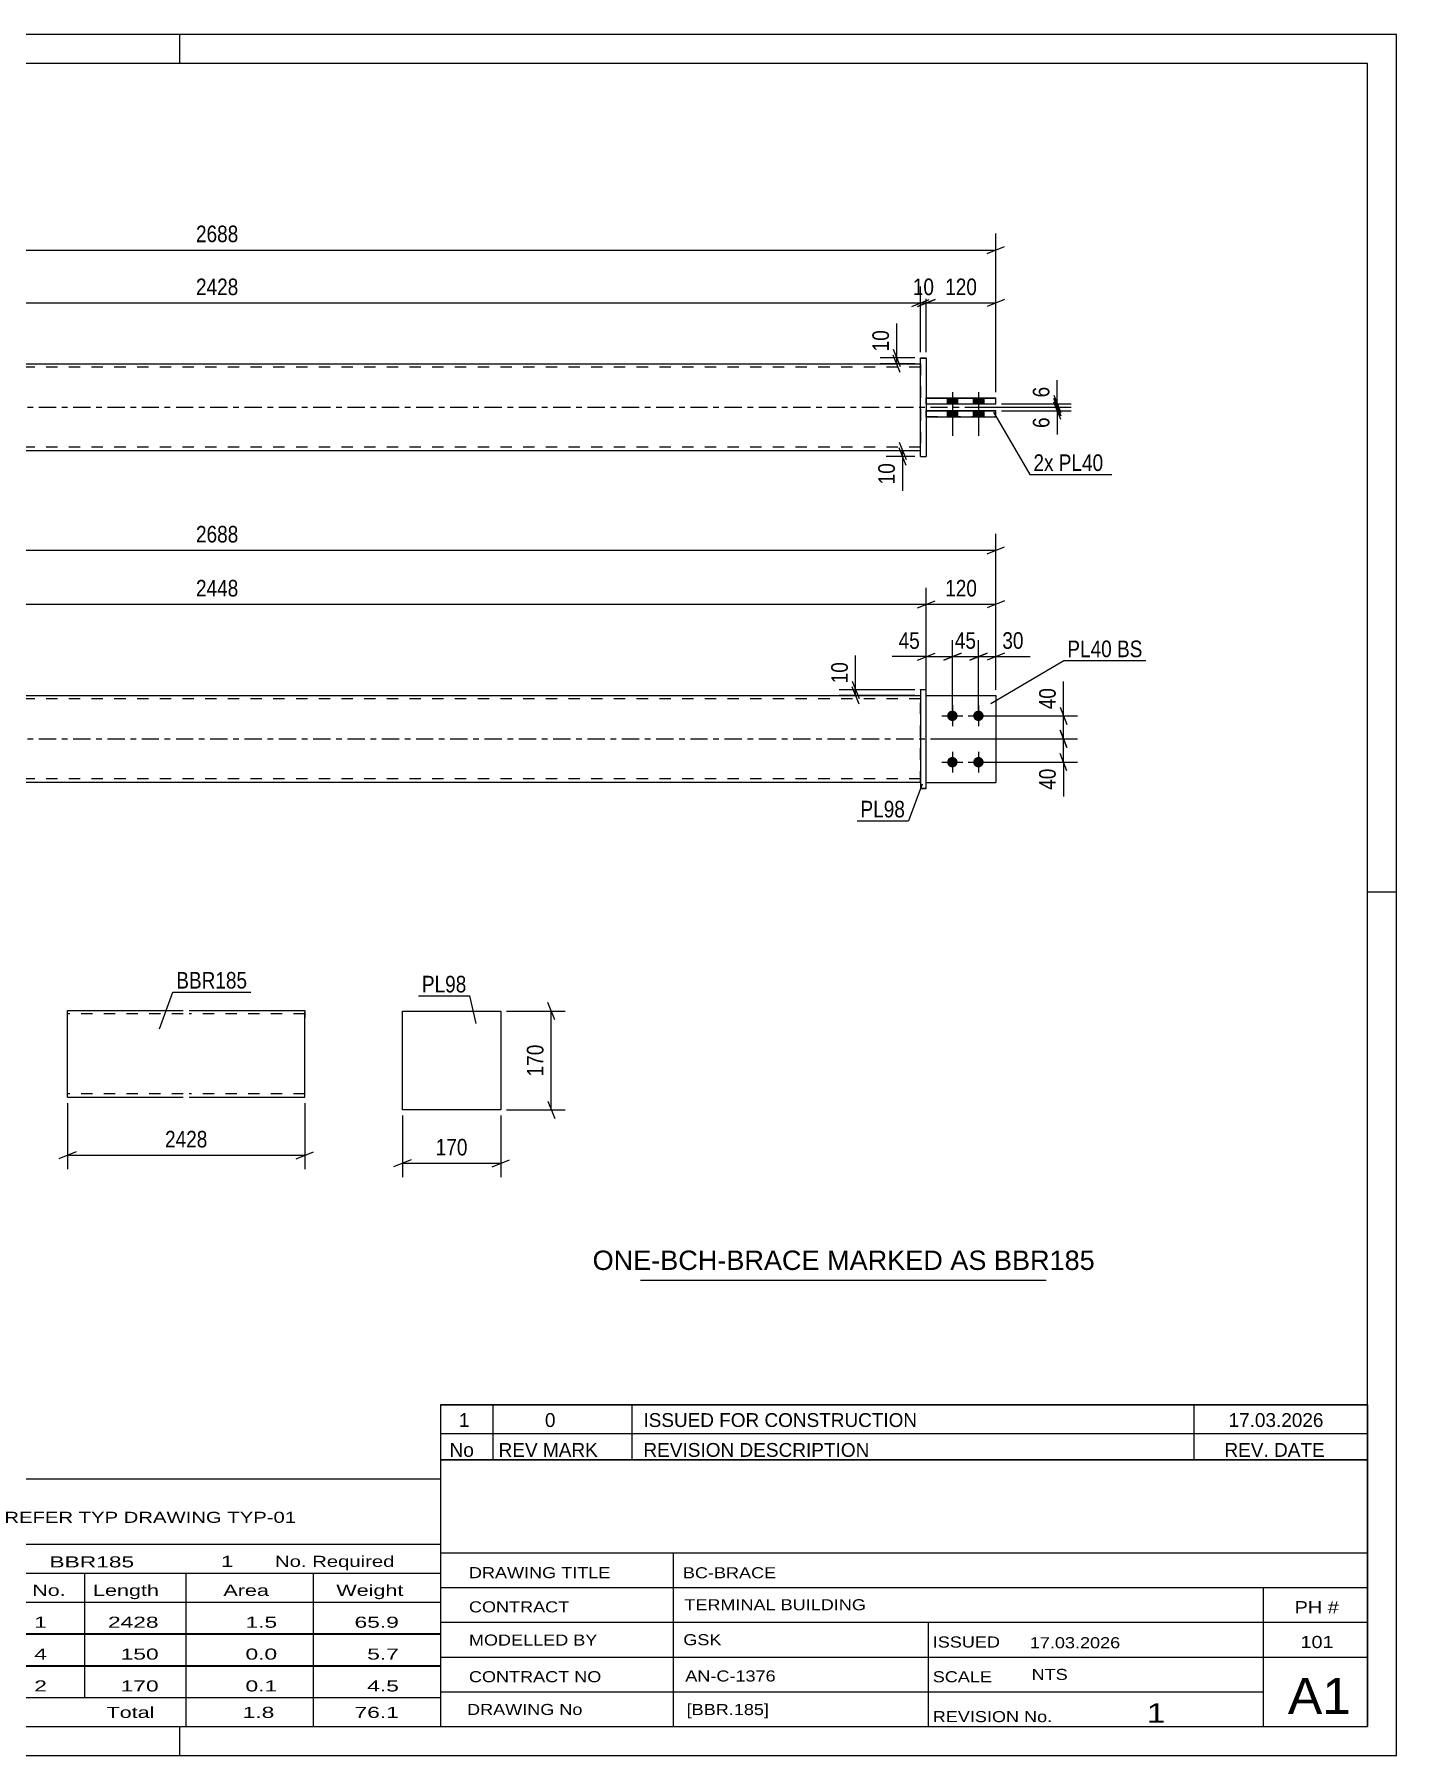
# Model space of a CAD drawing. Header units: millimetres. Extents: x 0 to 420, y 0 to 297.
# Drawn here: x 184.9 to 420, y 0 to 297 of the extents above; entities that cross this region are included whole.
import ezdxf

# ---------------------------------------------------------------- set-up
doc = ezdxf.new("R2010")
doc.units = ezdxf.units.MM
doc.linetypes.add('DXK_LINE_DOT2', pattern=[3.9198, 1.9599, -1.9599])
doc.linetypes.add('DXK_LINE_DOT3', pattern=[5.9187, 2.979, -0.9799, 0.9799, -0.9799])
doc.styles.add('Arial', font='ARIAL.TTF', dxfattribs={"height": 0.2})
doc.styles.add('Arial Narrow', font='ARIALN.TTF', dxfattribs={"height": 0.2})

# ---------------------------------------------------------------- blocks, each defined once
blk = doc.blocks.new('Unknown-580608851-1163')
at = {"color": 5, "linetype": 'Continuous'}
for p, q in [((420, 297), (0, 297)), ((210, 292), (210, 297)), ((420, 0), (420, 297)), ((415, 292), (5, 292)), ((415, 5), (415, 292)), ((420, 149), (415, 149)), ((5, 5), (415, 5)), ((210, 0), (210, 5)), ((0, 0), (420, 0))]:
    blk.add_line(p, q, dxfattribs=at)
blk = doc.blocks.new('Part-580608851-1739 - 1733')
at = {"color": 2, "linetype": 'Continuous'}
for p in [(338.83, 182.93), (338.83, 182.93), (350.83, 182.93), (350.83, 182.92), (350.83, 182.93)]:
    blk.add_line(p, (350.83, 182.93), dxfattribs=at)
at = {"color": 7, "linetype": 'DXK_LINE_DOT2'}
for p, q in [((338.83, 167.93), (338.83, 182.93)), ((350.83, 182.93), (350.83, 167.93)), ((338.83, 167.93), (338.83, 167.93)), ((338.83, 167.93), (350.83, 167.93)), ((338.83, 167.93), (350.83, 167.93))]:
    blk.add_line(p, q, dxfattribs=at)
blk = doc.blocks.new('Part-580608851-1744 - 1733')
at = {"color": 2, "linetype": 'Continuous'}
for p, q in [((338.83, 182.93), (350.83, 182.93)), ((338.83, 182.92), (350.83, 182.92)), ((350.83, 182.92), (350.83, 182.93)), ((350.83, 182.93), (350.83, 167.92)), ((338.83, 167.92), (350.83, 167.92))]:
    blk.add_line(p, q, dxfattribs=at)
at = {"color": 7, "linetype": 'DXK_LINE_DOT2'}
for p, q in [((338.83, 167.92), (338.83, 182.93)), ((338.83, 167.93), (338.83, 167.92)), ((338.83, 167.93), (350.83, 167.93))]:
    blk.add_line(p, q, dxfattribs=at)
blk = doc.blocks.new('Part-580608851-1774 - 1733')
at = {"color": 2, "linetype": 'Continuous'}
for p, q in [((337.83, 183.9), (337.83, 183.95)), ((337.83, 183.95), (337.83, 166.9)), ((337.83, 183.95), (338.83, 183.95)), ((338.83, 183.9), (337.83, 183.9)), ((338.83, 166.9), (338.83, 183.95)), ((337.83, 166.9), (338.83, 166.9))]:
    blk.add_line(p, q, dxfattribs=at)
at = {"color": 7, "linetype": 'DXK_LINE_DOT2'}
blk.add_line((337.83, 166.95), (338.83, 166.95), dxfattribs=at)
blk = doc.blocks.new('Part-580608851-1779 - 1733')
at = {"color": 2, "linetype": 'Continuous'}
for p, q in [((95.03, 182.93), (337.83, 182.93)), ((337.83, 167.93), (95.03, 167.93))]:
    blk.add_line(p, q, dxfattribs=at)
at = {"color": 7, "linetype": 'DXK_LINE_DOT2'}
for p, q in [((95.03, 167.93), (95.03, 182.93)), ((337.83, 182.33), (95.03, 182.33)), ((337.83, 167.93), (337.83, 182.93)), ((337.83, 168.53), (95.03, 168.53))]:
    blk.add_line(p, q, dxfattribs=at)
at = {"color": 7, "linetype": 'DXK_LINE_DOT3'}
blk.add_line((85.03, 175.43), (347.83, 175.43), dxfattribs=at)
blk = doc.blocks.new('Bolt-580608851-1780 - 1733')
at = {"linetype": 'Continuous'}
for points in [[(343.33, 180.32), (343.52, 180.3), (343.7, 180.24), (343.86, 180.15), (344, 180.02), (344.11, 179.87), (344.19, 179.7), (344.22, 179.52), (344.22, 179.33), (344.19, 179.14), (344.11, 178.97), (344, 178.82), (343.86, 178.69), (343.7, 178.6), (343.52, 178.54), (343.33, 178.52), (343.14, 178.54), (342.96, 178.6), (342.8, 178.69), (342.66, 178.82), (342.55, 178.97), (342.47, 179.14), (342.43, 179.33), (342.43, 179.52), (342.47, 179.7), (342.55, 179.87), (342.66, 180.02), (342.8, 180.15), (342.96, 180.24), (343.14, 180.3)], [(347.83, 180.32), (348.02, 180.3), (348.2, 180.24), (348.36, 180.15), (348.5, 180.02), (348.61, 179.87), (348.69, 179.7), (348.72, 179.52), (348.72, 179.33), (348.69, 179.14), (348.61, 178.97), (348.5, 178.82), (348.36, 178.69), (348.2, 178.6), (348.02, 178.54), (347.83, 178.52), (347.64, 178.54), (347.46, 178.6), (347.3, 178.69), (347.16, 178.82), (347.05, 178.97), (346.97, 179.14), (346.93, 179.33), (346.93, 179.52), (346.97, 179.7), (347.05, 179.87), (347.16, 180.02), (347.3, 180.15), (347.46, 180.24), (347.64, 180.3)], [(343.33, 172.32), (343.52, 172.3), (343.7, 172.24), (343.86, 172.15), (344, 172.02), (344.11, 171.87), (344.19, 171.7), (344.22, 171.52), (344.22, 171.33), (344.19, 171.14), (344.11, 170.97), (344, 170.82), (343.86, 170.69), (343.7, 170.6), (343.52, 170.54), (343.33, 170.52), (343.14, 170.54), (342.96, 170.6), (342.8, 170.69), (342.66, 170.82), (342.55, 170.97), (342.47, 171.14), (342.43, 171.33), (342.43, 171.52), (342.47, 171.7), (342.55, 171.87), (342.66, 172.02), (342.8, 172.15), (342.96, 172.24), (343.14, 172.3)], [(347.83, 172.32), (348.02, 172.3), (348.2, 172.24), (348.36, 172.15), (348.5, 172.02), (348.61, 171.87), (348.69, 171.7), (348.72, 171.52), (348.72, 171.33), (348.69, 171.14), (348.61, 170.97), (348.5, 170.82), (348.36, 170.69), (348.2, 170.6), (348.02, 170.54), (347.83, 170.52), (347.64, 170.54), (347.46, 170.6), (347.3, 170.69), (347.16, 170.82), (347.05, 170.97), (346.97, 171.14), (346.93, 171.33), (346.93, 171.52), (346.97, 171.7), (347.05, 171.87), (347.16, 172.02), (347.3, 172.15), (347.46, 172.24), (347.64, 172.3)]]:
    blk.add_hatch(color=1, dxfattribs=at).paths.add_polyline_path(points)
at = {"color": 1, "linetype": 'Continuous'}
for p, q in [((343.33, 181.23), (343.33, 177.63)), ((347.83, 181.23), (347.83, 177.63)), ((341.53, 179.43), (345.13, 179.43)), ((346.03, 179.43), (349.63, 179.43)), ((343.33, 173.23), (343.33, 169.63)), ((347.83, 173.23), (347.83, 169.63)), ((341.53, 171.43), (345.13, 171.43)), ((346.03, 171.43), (349.63, 171.43))]:
    blk.add_line(p, q, dxfattribs=at)
blk = doc.blocks.new('Bolt-580608851-1399 - 1390')
at = {"linetype": 'Continuous'}
for points in [[(344.23, 234.27), (342.43, 234.27), (342.43, 233.27), (344.23, 233.27)], [(344.23, 234.25), (342.43, 234.25), (342.43, 233.25), (344.23, 233.25)], [(344.23, 232.07), (342.43, 232.07), (342.43, 231.07), (344.23, 231.07)], [(344.23, 232.05), (342.43, 232.05), (342.43, 231.05), (344.23, 231.05)], [(348.73, 234.27), (346.93, 234.27), (346.93, 233.27), (348.73, 233.27)], [(348.73, 234.25), (346.93, 234.25), (346.93, 233.25), (348.73, 233.25)], [(348.73, 232.07), (346.93, 232.07), (346.93, 231.07), (348.73, 231.07)], [(348.73, 232.05), (346.93, 232.05), (346.93, 231.05), (348.73, 231.05)]]:
    blk.add_hatch(color=1, dxfattribs=at).paths.add_polyline_path(points)
at = {"color": 1, "linetype": 'Continuous'}
for p, q in [((343.33, 235.27), (343.33, 227.77)), ((343.33, 235.25), (343.33, 227.75)), ((347.83, 235.27), (347.83, 227.77)), ((347.83, 235.25), (347.83, 227.75)), ((342.43, 234.27), (342.43, 233.27)), ((342.43, 234.25), (342.43, 233.25)), ((342.43, 232.07), (342.43, 231.07)), ((342.43, 232.05), (342.43, 231.05)), ((344.23, 234.27), (344.23, 233.27)), ((344.23, 234.25), (344.23, 233.25)), ((344.23, 232.07), (344.23, 231.07)), ((344.23, 232.05), (344.23, 231.05)), ((346.93, 234.27), (346.93, 233.27)), ((346.93, 234.25), (346.93, 233.25)), ((346.93, 232.07), (346.93, 231.07)), ((346.93, 232.05), (346.93, 231.05)), ((348.73, 234.27), (348.73, 233.27)), ((348.73, 234.25), (348.73, 233.25)), ((348.73, 232.07), (348.73, 231.07)), ((348.73, 232.05), (348.73, 231.05))]:
    blk.add_line(p, q, dxfattribs=at)
blk = doc.blocks.new('Part-580608851-1425 - 1390')
at = {"color": 2, "linetype": 'Continuous'}
for p, q in [((95.03, 240.16), (337.83, 240.16)), ((337.83, 225.16), (95.03, 225.16))]:
    blk.add_line(p, q, dxfattribs=at)
at = {"color": 7, "linetype": 'DXK_LINE_DOT2'}
for p, q in [((95.03, 225.16), (95.03, 240.16)), ((337.83, 239.56), (95.03, 239.56)), ((337.83, 240.16), (337.83, 225.16)), ((337.83, 225.76), (95.03, 225.76))]:
    blk.add_line(p, q, dxfattribs=at)
at = {"color": 7, "linetype": 'DXK_LINE_DOT3'}
blk.add_line((85.03, 232.66), (347.83, 232.66), dxfattribs=at)
blk = doc.blocks.new('Part-580608851-1426 - 1390')
at = {"color": 2, "linetype": 'Continuous'}
for p, q in [((337.83, 241.18), (337.83, 241.14)), ((337.83, 241.14), (337.83, 241.18)), ((337.83, 241.18), (338.83, 241.18)), ((337.83, 224.14), (337.83, 241.14)), ((337.83, 241.14), (338.83, 241.14)), ((338.83, 241.14), (338.83, 241.18)), ((338.83, 241.18), (338.83, 241.14)), ((338.83, 241.14), (338.83, 224.14)), ((337.83, 224.14), (338.83, 224.14))]:
    blk.add_line(p, q, dxfattribs=at)
at = {"color": 7, "linetype": 'DXK_LINE_DOT2'}
for p, q in [((337.83, 224.18), (338.83, 224.18)), ((338.83, 224.18), (338.83, 224.14))]:
    blk.add_line(p, q, dxfattribs=at)
blk = doc.blocks.new('Part-580608851-1452 - 1390')
at = {"color": 2, "linetype": 'Continuous'}
for p, q in [((338.83, 234.28), (350.83, 234.28)), ((338.83, 234.24), (350.83, 234.24)), ((338.83, 233.24), (350.83, 233.24)), ((350.83, 233.24), (350.83, 234.28))]:
    blk.add_line(p, q, dxfattribs=at)
at = {"color": 7, "linetype": 'DXK_LINE_DOT2'}
for p, q in [((338.83, 233.24), (338.83, 234.28)), ((338.83, 233.28), (350.83, 233.28))]:
    blk.add_line(p, q, dxfattribs=at)
blk = doc.blocks.new('Part-580608851-1457 - 1390')
at = {"color": 2, "linetype": 'Continuous'}
for p, q in [((338.83, 232.08), (350.83, 232.08)), ((338.83, 232.04), (350.83, 232.04)), ((350.83, 231.04), (350.83, 232.08)), ((338.83, 231.04), (350.83, 231.04))]:
    blk.add_line(p, q, dxfattribs=at)
at = {"color": 7, "linetype": 'DXK_LINE_DOT2'}
for p, q in [((338.83, 231.04), (338.83, 232.08)), ((338.83, 231.08), (350.83, 231.08))]:
    blk.add_line(p, q, dxfattribs=at)
blk = doc.blocks.new('Part-580608851-2275 - 2269')
at = {"color": 2, "linetype": 'Continuous'}
for p, q in [((248.39, 111.44), (248.39, 128.44)), ((248.39, 128.44), (265.39, 128.44)), ((265.39, 128.44), (265.39, 111.44)), ((265.39, 111.44), (248.39, 111.44))]:
    blk.add_line(p, q, dxfattribs=at)
blk = doc.blocks.new('Part-580608851-2301 - 2294')
at = {"color": 2, "linetype": 'Continuous'}
for p, q in [((190.58, 113.68), (190.58, 128.59)), ((190.58, 128.59), (210.58, 128.59)), ((211.58, 128.59), (231.58, 128.59)), ((231.58, 128.59), (231.58, 128.5)), ((231.58, 128.5), (231.58, 127.39)), ((231.58, 113.59), (231.58, 127.39)), ((190.58, 113.59), (190.58, 113.68)), ((190.58, 113.59), (210.58, 113.59)), ((211.58, 113.59), (231.58, 113.59))]:
    blk.add_line(p, q, dxfattribs=at)
at = {"color": 7, "linetype": 'DXK_LINE_DOT2'}
for p, q in [((210.58, 127.99), (190.58, 127.99)), ((231.58, 127.99), (211.58, 127.99)), ((231.58, 127.39), (231.58, 128.24)), ((190.58, 114.19), (190.58, 114.23)), ((210.58, 114.19), (190.58, 114.19)), ((231.58, 114.19), (211.58, 114.19)), ((231.58, 114.19), (231.58, 114.23))]:
    blk.add_line(p, q, dxfattribs=at)
blk = doc.blocks.new('StraightDimension-580608851-1827 - 1733')
at = {"color": 7, "linetype": 'Continuous'}
for p, q in [((341.83, 189.03), (344.83, 190.23)), ((343.33, 180.43), (343.33, 192.48)), ((349.33, 190.23), (346.33, 189.03)), ((347.83, 180.43), (347.83, 192.48)), ((343.33, 189.63), (347.83, 189.63))]:
    blk.add_line(p, q, dxfattribs=at)
at = {"color": 0}
blk.add_wipeout([(348.01, 190.38), (348.01, 194.58), (343.15, 194.58), (343.15, 190.38)], dxfattribs=at)
at = {"color": 3, "style": 'Arial Narrow'}
blk.add_text('45', height=2.863, dxfattribs=at).set_placement((343.75, 190.98))
blk = doc.blocks.new('StraightDimension-580608851-1811 - 1733')
at = {"color": 7, "linetype": 'Continuous'}
for p, q in [((337.33, 189.03), (340.33, 190.23)), ((338.83, 183.92), (338.83, 192.48)), ((344.83, 190.23), (341.83, 189.03)), ((343.33, 180.43), (343.33, 192.48)), ((338.83, 189.63), (343.33, 189.63))]:
    blk.add_line(p, q, dxfattribs=at)
at = {"color": 0}
blk.add_wipeout([(338.3, 190.38), (338.3, 194.58), (333.45, 194.58), (333.45, 190.38)], dxfattribs=at)
at = {"color": 7, "linetype": 'Continuous'}
blk.add_line((338.83, 189.63), (332.92, 189.63), dxfattribs=at)
blk.add_line((338.83, 189.63), (332.92, 189.63), dxfattribs=at)
at = {"color": 3, "style": 'Arial Narrow'}
blk.add_text('45', height=2.863, dxfattribs=at).set_placement((334.05, 190.98))
blk = doc.blocks.new('StraightDimension-580608851-1857 - 1733')
at = {"color": 7, "linetype": 'Continuous'}
for p, q in [((83.53, 208.58), (80.53, 207.38)), ((82.03, 183.93), (82.03, 210.83)), ((82.03, 207.98), (350.83, 207.98)), ((349.33, 207.38), (352.33, 208.58)), ((350.83, 183.92), (350.83, 210.83))]:
    blk.add_line(p, q, dxfattribs=at)
at = {"color": 0}
blk.add_wipeout([(220.69, 208.73), (220.69, 212.93), (212.17, 212.93), (212.17, 208.73)], dxfattribs=at)
at = {"color": 3, "style": 'Arial Narrow'}
blk.add_text('2688', height=2.863, dxfattribs=at).set_placement((212.77, 209.33))
blk = doc.blocks.new('StraightDimension-580608851-1802 - 1733')
at = {"color": 7, "linetype": 'Continuous'}
for p, q in [((326.03, 185.4), (327.23, 182.4)), ((327.23, 181.43), (326.03, 184.43)), ((336.83, 183.9), (323.78, 183.9)), ((336.83, 182.93), (323.78, 182.93)), ((326.63, 182.93), (326.63, 183.9))]:
    blk.add_line(p, q, dxfattribs=at)
at = {"color": 0}
blk.add_wipeout([(325.88, 189.29), (321.68, 189.29), (321.68, 184.43), (325.88, 184.43)], dxfattribs=at)
at = {"color": 7, "linetype": 'Continuous'}
blk.add_line((326.63, 183.9), (326.63, 189.81), dxfattribs=at)
blk.add_line((326.63, 183.9), (326.63, 189.81), dxfattribs=at)
at = {"color": 3, "style": 'Arial Narrow'}
blk.add_text('10', height=2.863, rotation=90.0002, dxfattribs=at).set_placement((325.28, 185.03))
blk = doc.blocks.new('StraightDimension-580608851-1840 - 1733')
at = {"color": 7, "linetype": 'Continuous'}
for p, q in [((346.33, 189.03), (349.33, 190.23)), ((347.83, 180.43), (347.83, 192.48)), ((352.33, 190.23), (349.33, 189.03)), ((350.83, 183.92), (350.83, 192.48)), ((347.83, 189.63), (350.83, 189.63))]:
    blk.add_line(p, q, dxfattribs=at)
at = {"color": 0}
blk.add_wipeout([(356.21, 190.38), (356.21, 194.58), (351.35, 194.58), (351.35, 190.38)], dxfattribs=at)
at = {"color": 7, "linetype": 'Continuous'}
blk.add_line((350.83, 189.63), (356.74, 189.63), dxfattribs=at)
blk.add_line((350.83, 189.63), (356.74, 189.63), dxfattribs=at)
at = {"color": 3, "style": 'Arial Narrow'}
blk.add_text('30', height=2.863, dxfattribs=at).set_placement((351.95, 190.98))
blk = doc.blocks.new('StraightDimension-580608851-1877 - 1733')
at = {"color": 7, "linetype": 'Continuous'}
for p, q in [((339.83, 175.43), (364.91, 175.43)), ((361.91, 176.93), (363.11, 173.93)), ((362.51, 171.43), (362.51, 175.43)), ((363.11, 169.93), (361.91, 172.93)), ((348.83, 171.43), (364.91, 171.43))]:
    blk.add_line(p, q, dxfattribs=at)
at = {"color": 0}
blk.add_wipeout([(361.76, 170.9), (357.56, 170.9), (357.56, 166.05), (361.76, 166.05)], dxfattribs=at)
at = {"color": 7, "linetype": 'Continuous'}
blk.add_line((362.51, 171.43), (362.51, 165.52), dxfattribs=at)
blk.add_line((362.51, 171.43), (362.51, 165.52), dxfattribs=at)
at = {"color": 3, "style": 'Arial Narrow'}
blk.add_text('40', height=2.863, rotation=90.0002, dxfattribs=at).set_placement((361.16, 166.65))
blk = doc.blocks.new('StraightDimension-580608851-1886 - 1733')
at = {"color": 7, "linetype": 'Continuous'}
for p, q in [((348.83, 179.43), (364.91, 179.43)), ((361.91, 180.93), (363.11, 177.93)), ((362.51, 175.43), (362.51, 179.43)), ((339.83, 175.43), (364.91, 175.43)), ((363.11, 173.93), (361.91, 176.93))]:
    blk.add_line(p, q, dxfattribs=at)
at = {"color": 0}
blk.add_wipeout([(361.76, 184.81), (357.56, 184.81), (357.56, 179.95), (361.76, 179.95)], dxfattribs=at)
at = {"color": 7, "linetype": 'Continuous'}
blk.add_line((362.51, 179.43), (362.51, 185.33), dxfattribs=at)
blk.add_line((362.51, 179.43), (362.51, 185.33), dxfattribs=at)
at = {"color": 3, "style": 'Arial Narrow'}
blk.add_text('40', height=2.863, rotation=90.0002, dxfattribs=at).set_placement((361.16, 180.55))
blk = doc.blocks.new('StraightDimension-580608851-1896 - 1733')
at = {"color": 7, "linetype": 'Continuous'}
for p, q in [((337.33, 198.06), (340.33, 199.26)), ((338.83, 183.92), (338.83, 201.51)), ((352.33, 199.26), (349.33, 198.06)), ((350.83, 183.92), (350.83, 201.51)), ((338.83, 198.66), (350.83, 198.66))]:
    blk.add_line(p, q, dxfattribs=at)
at = {"color": 0}
blk.add_wipeout([(348.17, 199.41), (348.17, 203.61), (341.49, 203.61), (341.49, 199.41)], dxfattribs=at)
at = {"color": 3, "style": 'Arial Narrow'}
blk.add_text('120', height=2.863, dxfattribs=at).set_placement((342.09, 200.01))
blk = doc.blocks.new('StraightDimension-580608851-1915 - 1733')
at = {"color": 7, "linetype": 'Continuous'}
for p, q in [((95.53, 199.26), (92.53, 198.06)), ((94.03, 176.43), (94.03, 201.51)), ((337.33, 198.06), (340.33, 199.26)), ((338.83, 183.92), (338.83, 201.51)), ((94.03, 198.66), (338.83, 198.66))]:
    blk.add_line(p, q, dxfattribs=at)
at = {"color": 0}
blk.add_wipeout([(220.69, 199.41), (220.69, 203.61), (212.17, 203.61), (212.17, 199.41)], dxfattribs=at)
at = {"color": 3, "style": 'Arial Narrow'}
blk.add_text('2448', height=2.863, dxfattribs=at).set_placement((212.77, 200.01))
blk = doc.blocks.new('StraightDimension-580608851-1459 - 1390')
at = {"color": 7, "linetype": 'Continuous'}
for p, q in [((334.14, 226.66), (335.34, 223.66)), ((336.83, 225.16), (331.89, 225.16)), ((336.83, 224.14), (331.89, 224.14)), ((335.34, 222.64), (334.14, 225.64)), ((334.74, 224.14), (334.74, 225.16))]:
    blk.add_line(p, q, dxfattribs=at)
at = {"color": 0}
blk.add_wipeout([(333.99, 223.62), (329.79, 223.62), (329.79, 218.76), (333.99, 218.76)], dxfattribs=at)
at = {"color": 7, "linetype": 'Continuous'}
blk.add_line((334.74, 224.14), (334.74, 218.23), dxfattribs=at)
blk.add_line((334.74, 224.14), (334.74, 218.23), dxfattribs=at)
at = {"color": 3, "style": 'Arial Narrow'}
blk.add_text('10', height=2.863, rotation=90.0002, dxfattribs=at).set_placement((333.39, 219.36))
blk = doc.blocks.new('StraightDimension-580608851-1473 - 1390')
at = {"color": 7, "linetype": 'Continuous'}
for p, q in [((336.83, 241.18), (330.88, 241.18)), ((333.13, 242.68), (334.33, 239.68)), ((334.33, 238.66), (333.13, 241.66)), ((333.73, 240.16), (333.73, 241.18)), ((336.83, 240.16), (330.88, 240.16))]:
    blk.add_line(p, q, dxfattribs=at)
at = {"color": 0}
blk.add_wipeout([(332.98, 246.57), (328.78, 246.57), (328.78, 241.71), (332.98, 241.71)], dxfattribs=at)
at = {"color": 7, "linetype": 'Continuous'}
blk.add_line((333.73, 241.18), (333.73, 247.09), dxfattribs=at)
blk.add_line((333.73, 241.18), (333.73, 247.09), dxfattribs=at)
at = {"color": 3, "style": 'Arial Narrow'}
blk.add_text('10', height=2.863, rotation=90.0002, dxfattribs=at).set_placement((332.38, 242.31))
blk = doc.blocks.new('StraightDimension-580608851-1520 - 1390')
at = {"color": 7, "linetype": 'Continuous'}
for p, q in [((82.03, 235.26), (82.03, 262.65)), ((350.83, 235.24), (350.83, 262.65)), ((83.53, 260.4), (80.53, 259.2)), ((82.03, 259.8), (350.83, 259.8)), ((349.33, 259.2), (352.33, 260.4))]:
    blk.add_line(p, q, dxfattribs=at)
at = {"color": 0}
blk.add_wipeout([(220.69, 260.55), (220.69, 264.75), (212.17, 264.75), (212.17, 260.55)], dxfattribs=at)
at = {"color": 3, "style": 'Arial Narrow'}
blk.add_text('2688', height=2.863, dxfattribs=at).set_placement((212.77, 261.15))
blk = doc.blocks.new('StraightDimension-580608851-1551 - 1390')
at = {"color": 7, "linetype": 'Continuous'}
for p, q in [((338.83, 242.18), (338.83, 253.51)), ((350.83, 235.24), (350.83, 253.51)), ((337.33, 250.06), (340.33, 251.26)), ((338.83, 250.66), (350.83, 250.66)), ((352.33, 251.26), (349.33, 250.06))]:
    blk.add_line(p, q, dxfattribs=at)
at = {"color": 0}
blk.add_wipeout([(348.17, 251.41), (348.17, 255.61), (341.49, 255.61), (341.49, 251.41)], dxfattribs=at)
at = {"color": 3, "style": 'Arial Narrow'}
blk.add_text('120', height=2.863, dxfattribs=at).set_placement((342.09, 252.01))
blk = doc.blocks.new('StraightDimension-580608851-1561 - 1390')
at = {"color": 7, "linetype": 'Continuous'}
for p, q in [((337.83, 242.18), (337.83, 253.51)), ((338.83, 242.18), (338.83, 253.51)), ((336.33, 250.06), (339.33, 251.26)), ((340.33, 251.26), (337.33, 250.06)), ((337.83, 250.66), (338.83, 250.66))]:
    blk.add_line(p, q, dxfattribs=at)
at = {"color": 0}
blk.add_wipeout([(340.76, 251.41), (340.76, 255.61), (335.9, 255.61), (335.9, 251.41)], dxfattribs=at)
at = {"color": 3, "style": 'Arial Narrow'}
blk.add_text('10', height=2.863, dxfattribs=at).set_placement((336.5, 252.01))
blk = doc.blocks.new('StraightDimension-580608851-1571 - 1390')
at = {"color": 7, "linetype": 'Continuous'}
for p, q in [((95.03, 242.16), (95.03, 253.51)), ((337.83, 242.18), (337.83, 253.51)), ((96.53, 251.26), (93.53, 250.06)), ((95.03, 250.66), (337.83, 250.66)), ((336.33, 250.06), (339.33, 251.26))]:
    blk.add_line(p, q, dxfattribs=at)
at = {"color": 0}
blk.add_wipeout([(220.69, 251.41), (220.69, 255.61), (212.17, 255.61), (212.17, 251.41)], dxfattribs=at)
at = {"color": 3, "style": 'Arial Narrow'}
blk.add_text('2428', height=2.863, dxfattribs=at).set_placement((212.77, 252.01))
blk = doc.blocks.new('StraightDimension-580608851-1656 - 1390')
at = {"color": 7, "linetype": 'Continuous'}
for p, q in [((360.82, 234.74), (362.02, 231.74)), ((346.58, 232.66), (363.82, 232.66)), ((351.83, 233.24), (363.82, 233.24)), ((362.02, 231.16), (360.82, 234.16)), ((361.42, 232.66), (361.42, 233.24))]:
    blk.add_line(p, q, dxfattribs=at)
at = {"color": 0}
blk.add_wipeout([(360.67, 236.8), (356.47, 236.8), (356.47, 233.77), (360.67, 233.77)], dxfattribs=at)
at = {"color": 7, "linetype": 'Continuous'}
blk.add_line((361.42, 233.24), (361.42, 237.32), dxfattribs=at)
blk.add_line((361.42, 233.24), (361.42, 237.32), dxfattribs=at)
at = {"color": 3, "style": 'Arial Narrow'}
blk.add_text('6', height=2.86, rotation=90.0002, dxfattribs=at).set_placement((360.07, 234.37))
blk = doc.blocks.new('StraightDimension-580608851-1667 - 1390')
at = {"color": 7, "linetype": 'Continuous'}
for p, q in [((346.58, 232.66), (363.82, 232.66)), ((351.83, 232.04), (363.82, 232.04)), ((360.82, 234.16), (362.02, 231.16)), ((362.02, 230.54), (360.82, 233.54)), ((361.42, 232.04), (361.42, 232.66))]:
    blk.add_line(p, q, dxfattribs=at)
at = {"color": 0}
blk.add_wipeout([(360.67, 231.52), (356.47, 231.52), (356.47, 228.49), (360.67, 228.49)], dxfattribs=at)
at = {"color": 7, "linetype": 'Continuous'}
blk.add_line((361.42, 232.04), (361.42, 227.97), dxfattribs=at)
blk.add_line((361.42, 232.04), (361.42, 227.97), dxfattribs=at)
at = {"color": 3, "style": 'Arial Narrow'}
blk.add_text('6', height=2.86, rotation=90.0002, dxfattribs=at).set_placement((360.07, 229.09))
blk = doc.blocks.new('StraightDimension-580608851-2277 - 2269')
at = {"color": 7, "linetype": 'Continuous'}
for p, q in [((266.39, 128.44), (276.49, 128.44)), ((274.69, 126.94), (273.49, 129.94)), ((274.09, 111.44), (274.09, 128.44)), ((273.49, 112.94), (274.69, 109.94)), ((266.39, 111.44), (276.49, 111.44))]:
    blk.add_line(p, q, dxfattribs=at)
at = {"color": 0}
blk.add_wipeout([(273.34, 123.29), (269.14, 123.29), (269.14, 116.6), (273.34, 116.6)], dxfattribs=at)
at = {"color": 3, "style": 'Arial Narrow'}
blk.add_text('170', height=2.863, rotation=90.0002, dxfattribs=at).set_placement((272.74, 117.2))
blk = doc.blocks.new('StraightDimension-580608851-2286 - 2269')
at = {"color": 7, "linetype": 'Continuous'}
for p, q in [((248.39, 110.44), (248.39, 99.8)), ((265.39, 110.44), (265.39, 99.8)), ((249.89, 102.8), (246.89, 101.6)), ((248.39, 102.2), (265.39, 102.2)), ((263.89, 101.6), (266.89, 102.8))]:
    blk.add_line(p, q, dxfattribs=at)
at = {"color": 0}
blk.add_wipeout([(260.23, 102.95), (260.23, 107.15), (253.55, 107.15), (253.55, 102.95)], dxfattribs=at)
at = {"color": 3, "style": 'Arial Narrow'}
blk.add_text('170', height=2.863, dxfattribs=at).set_placement((254.15, 103.55))
blk = doc.blocks.new('StraightDimension-580608851-2305 - 2294')
at = {"color": 7, "linetype": 'Continuous'}
for p, q in [((190.58, 112.59), (190.58, 101.19)), ((231.58, 112.59), (231.58, 101.19)), ((192.08, 104.19), (189.08, 102.99)), ((230.08, 102.99), (233.08, 104.19)), ((190.58, 103.59), (231.58, 103.59))]:
    blk.add_line(p, q, dxfattribs=at)
at = {"color": 0}
blk.add_wipeout([(215.34, 104.34), (215.34, 108.54), (206.83, 108.54), (206.83, 104.34)], dxfattribs=at)
at = {"color": 3, "style": 'Arial Narrow'}
blk.add_text('2428', height=2.863, dxfattribs=at).set_placement((207.43, 104.94))
blk = doc.blocks.new('Unknown-580608851-3589')
at = {"color": 7, "linetype": 'Continuous'}
blk.add_line((289.5, 82.05), (359.5, 82.05), dxfattribs=at)
at = {"color": 7, "style": 'Arial'}
blk.add_text('ONE-BCH-BRACE MARKED AS BBR185', height=3.3428, dxfattribs=at).set_placement((281.23, 83.8))
blk = doc.blocks.new('Unknown-580608851-3586')
at = {"color": 7, "linetype": 'Continuous'}
for p, q in [((255, 51.05), (255, 5)), ((255, 51.05), (415, 51.05)), ((415, 51), (415, 5)), ((255, 35), (415, 35)), ((295.14, 35), (295.14, 5)), ((255, 29), (415, 29)), ((397, 5.05), (397, 29.05)), ((255, 23), (415, 23)), ((339.14, 23), (339.14, 5)), ((255, 17), (415, 17)), ((255, 11), (397, 11)), ((255, 5), (415, 5))]:
    blk.add_line(p, q, dxfattribs=at)
at = {"color": 7, "style": 'Arial Narrow'}
for s, height, width, p in [('DRAWING TITLE', 1.9089, 1.425378, (259.88, 30.61)), ('BC-BRACE', 1.909, 1.425378, (296.81, 30.59)), ('TERMINAL BUILDING', 1.9089, 1.425378, (297.06, 25.07)), ('CONTRACT', 1.909, 1.425378, (259.88, 24.71)), ('MODELLED BY', 1.9089, 1.425378, (259.88, 18.98)), ('GSK', 1.909, 1.425378, (296.88, 19.04)), ('ISSUED', 1.909, 1.425378, (339.94, 18.64)), ('17.03.2026', 1.909, 1.425378, (356.69, 18.52)), ('CONTRACT NO', 1.9089, 1.425378, (259.88, 12.66)), ('AN-C-1376', 1.909, 1.425378, (297.23, 12.78)), ('SCALE', 1.909, 1.425378, (339.94, 12.65)), ('A1', 6.204, 1.25, (401.24, 7.2)), ('DRAWING No', 1.909, 1.425378, (259.56, 7)), ('[BBR.185]', 1.909, 1.425378, (297.46, 6.99)), ('1', 3.34, 1.5, (376.91, 5.68)), ('REVISION No.', 1.9089, 1.425378, (339.94, 5.77))]:
    blk.add_text(s, height=height, dxfattribs=dict(at, width=width)).set_placement(p)
at = {"color": 7, "linetype": 'Continuous', "style": 'Arial Narrow'}
for s, height, width, p in [('PH #', 2.1, 1.42538, (402.4, 24.55)), ('101', 2.1, 1.42538, (403.41, 18.55)), ('NTS', 1.909, 1.425378, (357, 13.05))]:
    blk.add_text(s, height=height, dxfattribs=dict(at, width=width)).set_placement(p)
blk = doc.blocks.new('Unknown-580608851-3587')
at = {"color": 7, "linetype": 'Continuous'}
for p, q in [((255, 60.55), (415, 60.55)), ((415, 60.55), (255, 60.55)), ((255, 60.55), (255, 55.55)), ((264, 60.55), (264, 55.55)), ((288, 60.55), (288, 55.55)), ((385, 60.55), (385, 55.55)), ((415, 60.55), (415, 55.55)), ((255, 55.55), (415, 55.55)), ((255, 55.55), (255, 51.05)), ((255, 55.55), (415, 55.55)), ((264, 55.55), (264, 51.05)), ((288, 55.55), (288, 51.05)), ((385, 55.55), (385, 51.05)), ((415, 55.55), (415, 51.05)), ((415, 51.05), (255, 51.05))]:
    blk.add_line(p, q, dxfattribs=at)
at = {"color": 7, "linetype": 'Continuous', "style": 'Arial Narrow'}
for s, height, width, p in [('1', 2.39, 1.196471, (258.16, 56.7)), ('0', 2.39, 1.196471, (273, 56.7)), ('ISSUED FOR CONSTRUCTION', 2.3861, 1.196471, (290, 56.7)), ('17.03.2026', 2.386, 1.196471, (391, 56.7)), ('No', 2.386, 1.2, (256.54, 51.55)), ('REV MARK', 2.386, 1.2, (265, 51.55)), ('REVISION DESCRIPTION', 2.3861, 1.2, (290, 51.55)), ('REV. DATE', 2.386, 1.2, (390.28, 51.55))]:
    blk.add_text(s, height=height, dxfattribs=dict(at, width=width)).set_placement(p)
blk = doc.blocks.new('Unknown-580608851-3588')
at = {"color": 7, "linetype": 'Continuous'}
for p, q in [((95, 47.75), (255, 47.75)), ((95, 36.5), (95, 47.75)), ((255, 47.75), (255, 36.5)), ((95, 36.5), (255, 36.5)), ((95, 36.5), (95, 31.5)), ((255, 36.5), (255, 31.5)), ((95, 31.5), (255, 31.5)), ((95, 31.5), (95, 26.5)), ((119, 31.5), (119, 26.5)), ((154.5, 31.5), (154.5, 26.5)), ((180.5, 31.5), (180.5, 26.5)), ((193.5, 31.5), (193.5, 26.5)), ((211, 31.5), (211, 26.5)), ((233, 31.5), (233, 26.5)), ((255, 31.5), (255, 26.5)), ((95, 26.5), (255, 26.5)), ((95, 26.45), (95, 21.05)), ((95, 26.45), (255, 26.45)), ((119, 26.5), (119, 21)), ((154.5, 26.5), (154.5, 21)), ((180.5, 26.5), (180.5, 21)), ((193.5, 26.5), (193.5, 21)), ((211, 26.5), (211, 21)), ((233, 26.5), (233, 21)), ((255, 26.45), (255, 21.05)), ((95, 21.05), (255, 21.05)), ((95, 20.95), (95, 15.55)), ((95, 20.95), (255, 20.95)), ((119, 21), (119, 15.5)), ((154.5, 21), (154.5, 15.5)), ((180.5, 21), (180.5, 15.5)), ((193.5, 21), (193.5, 15.5)), ((211, 21), (211, 15.5)), ((233, 21), (233, 15.5)), ((255, 20.95), (255, 15.55)), ((95, 15.55), (255, 15.55)), ((95, 15.45), (95, 10.05)), ((95, 15.45), (255, 15.45)), ((119, 15.5), (119, 10)), ((154.5, 15.5), (154.5, 10)), ((180.5, 15.5), (180.5, 10)), ((193.5, 15.5), (193.5, 10)), ((211, 15.5), (211, 10)), ((233, 15.5), (233, 10)), ((255, 15.45), (255, 10.05)), ((95, 10.05), (255, 10.05)), ((95, 10), (255, 10)), ((95, 10), (95, 5)), ((211, 10), (211, 5)), ((233, 10), (233, 5)), ((255, 10), (255, 5)), ((95, 5), (255, 5))]:
    blk.add_line(p, q, dxfattribs=at)
at = {"color": 7, "style": 'Arial Narrow'}
for s, height, width, p in [('GENERAL NOTES & WELD DETAILS :', 2.8633, 1.4, (96.15, 40.06)), ('REFER TYP DRAWING TYP-01', 1.9089, 1.6, (179.7, 40.16)), ("MATERIAL LIST FOR ASSEMBLY MK'D", 1.9089, 1.6, (96.15, 32.56)), ('BBR185', 1.909, 1.794707, (187.48, 32.47)), ('1', 1.91, 1.794707, (217.08, 32.56)), ('No. Required', 1.9089, 1.6, (226.41, 32.56)), ('Mark', 1.909, 1.7, (96.34, 27.5)), ('Profile', 1.909, 1.7, (129.41, 27.5)), ('Material', 1.909, 1.7, (159.54, 27.56)), ('No.', 1.909, 1.7, (184.5, 27.56)), ('Length', 1.909, 1.7, (195, 27.56)), ('Area', 1.909, 1.7, (217.5, 27.56)), ('Weight', 1.909, 1.7, (237, 27.56))]:
    blk.add_text(s, height=height, dxfattribs=dict(at, width=width)).set_placement(p)
at = {"color": 7, "linetype": 'Continuous', "style": 'Arial Narrow'}
for s, height, width, p in [('BBR185', 1.909, 1.794707, (96.5, 22.06)), ('SHS150*6', 1.909, 1.794707, (121, 22.06)), ('E350', 1.909, 1.794707, (160.74, 22.06)), ('1', 1.91, 1.794707, (184.86, 22.06)), ('2428', 1.909, 1.794707, (197.58, 22.06)), ('1.5', 1.909, 1.794707, (221.32, 22.06)), ('65.9', 1.909, 1.794707, (240.14, 22.06)), ('PL40', 1.909, 1.794707, (96.5, 16.56)), ('PL10*120', 1.909, 1.794707, (121, 16.56)), ('E350', 1.909, 1.794707, (160.74, 16.56)), ('4', 1.91, 1.794707, (184.86, 16.56)), ('150', 1.909, 1.794707, (199.77, 16.56)), ('0.0', 1.909, 1.794707, (221.32, 16.56)), ('5.7', 1.909, 1.794707, (242.33, 16.56)), ('PL98', 1.909, 1.794707, (96.5, 11.06)), ('PL10*170', 1.909, 1.794707, (121, 11.06)), ('E350', 1.909, 1.794707, (160.74, 11.06)), ('2', 1.91, 1.794707, (184.86, 11.06)), ('170', 1.909, 1.794707, (199.77, 11.06)), ('0.1', 1.909, 1.794707, (221.32, 11.06)), ('4.5', 1.909, 1.794707, (242.33, 11.06)), ('Total', 1.909, 1.7, (197.33, 6.5)), ('1.8', 1.909, 1.794707, (220.83, 6.5)), ('76.1', 1.909, 1.794707, (240.14, 6.5))]:
    blk.add_text(s, height=height, dxfattribs=dict(at, width=width)).set_placement(p)
blk = doc.blocks.new('Mark-580608851-1770 - 1733')
at = {"color": 0}
blk.add_wipeout([(335.15, 161.89), (335.15, 164.89), (327.47, 164.89), (327.47, 161.89)], dxfattribs=at)
blk.add_wipeout([(335.15, 161.89), (335.15, 164.89), (327.47, 164.89), (327.47, 161.89)], dxfattribs=at)
at = {"color": 30, "linetype": 'Continuous'}
for p in [(338.13, 167.6), (326.87, 161.29)]:
    blk.add_line(p, (335.75, 161.29), dxfattribs=at)
at = {"color": 3, "style": 'Arial Narrow'}
blk.add_text('PL98', height=2.863, dxfattribs=at).set_placement((327.47, 161.89))
blk = doc.blocks.new('MarkSet-580608851-2027 - 1733')
at = {"color": 0}
blk.add_wipeout([(370.85, 189.54), (370.85, 192.54), (363.17, 192.54), (363.17, 189.54)], dxfattribs=at)
blk.add_wipeout([(370.85, 189.54), (370.85, 192.54), (363.17, 192.54), (363.17, 189.54)], dxfattribs=at)
at = {"color": 30, "linetype": 'Continuous'}
blk.add_line((349.99, 181.56), (362.57, 188.94), dxfattribs=at)
at = {"color": 0}
blk.add_wipeout([(376.13, 189.54), (376.13, 192.54), (371.75, 192.54), (371.75, 189.54)], dxfattribs=at)
blk.add_wipeout([(376.13, 189.54), (376.13, 192.54), (371.75, 192.54), (371.75, 189.54)], dxfattribs=at)
at = {"color": 30, "linetype": 'Continuous'}
blk.add_line((362.57, 188.94), (376.73, 188.94), dxfattribs=at)
at = {"color": 3, "style": 'Arial Narrow'}
for s, p in [('PL40', (363.17, 189.54)), ('BS', (371.75, 189.54))]:
    blk.add_text(s, height=2.863, dxfattribs=at).set_placement(p)
blk = doc.blocks.new('MarkSet-580608851-1718 - 1390')
at = {"color": 0}
blk.add_wipeout([(360.79, 221.67), (360.79, 224.67), (357.32, 224.67), (357.32, 221.67)], dxfattribs=at)
blk.add_wipeout([(360.79, 221.67), (360.79, 224.67), (357.32, 224.67), (357.32, 221.67)], dxfattribs=at)
at = {"color": 30, "linetype": 'Continuous'}
blk.add_line((350.44, 231.8), (356.72, 221.07), dxfattribs=at)
at = {"color": 0}
blk.add_wipeout([(369.37, 221.67), (369.37, 224.67), (361.69, 224.67), (361.69, 221.67)], dxfattribs=at)
blk.add_wipeout([(369.37, 221.67), (369.37, 224.67), (361.69, 224.67), (361.69, 221.67)], dxfattribs=at)
at = {"color": 30, "linetype": 'Continuous'}
blk.add_line((356.72, 221.07), (370.87, 221.07), dxfattribs=at)
at = {"color": 3, "style": 'Arial Narrow'}
for s, p in [('2x', (357.32, 221.67)), ('PL40', (361.69, 221.67))]:
    blk.add_text(s, height=2.863, dxfattribs=at).set_placement(p)
blk = doc.blocks.new('Mark-580608851-2271 - 2269')
at = {"color": 0}
blk.add_wipeout([(259.45, 131.69), (259.45, 134.69), (251.77, 134.69), (251.77, 131.69)], dxfattribs=at)
blk.add_wipeout([(259.45, 131.69), (259.45, 134.69), (251.77, 134.69), (251.77, 131.69)], dxfattribs=at)
at = {"color": 30, "linetype": 'Continuous'}
for p in [(251.17, 131.09), (261.16, 126.31)]:
    blk.add_line(p, (260.05, 131.09), dxfattribs=at)
at = {"color": 3, "style": 'Arial Narrow'}
blk.add_text('PL98', height=2.863, dxfattribs=at).set_placement((251.77, 131.69))
blk = doc.blocks.new('Mark-580608851-2297 - 2294')
at = {"color": 0}
blk.add_wipeout([(221.61, 132.35), (221.61, 135.35), (209.37, 135.35), (209.37, 132.35)], dxfattribs=at)
blk.add_wipeout([(221.61, 132.35), (221.61, 135.35), (209.37, 135.35), (209.37, 132.35)], dxfattribs=at)
at = {"color": 30, "linetype": 'Continuous'}
for p, q in [((206.5, 125.43), (208.77, 131.75)), ((208.77, 131.75), (222.21, 131.75))]:
    blk.add_line(p, q, dxfattribs=at)
at = {"color": 3, "style": 'Arial Narrow'}
blk.add_text('BBR185', height=2.863, dxfattribs=at).set_placement((209.37, 132.35))

msp = doc.modelspace()

# ---------------------------------------------------------------- block references
for name in ['Unknown-580608851-1163', 'Part-580608851-1426 - 1390', 'Part-580608851-1425 - 1390', 'Bolt-580608851-1399 - 1390', 'Part-580608851-1452 - 1390', 'Part-580608851-1457 - 1390', 'Part-580608851-1779 - 1733', 'Part-580608851-1774 - 1733', 'Part-580608851-1739 - 1733', 'Part-580608851-1744 - 1733', 'Bolt-580608851-1780 - 1733', 'Part-580608851-2301 - 2294', 'Part-580608851-2275 - 2269', 'Unknown-580608851-3589', 'Unknown-580608851-3587', 'Unknown-580608851-3586', 'Unknown-580608851-3588']:
    msp.add_blockref(name, (0, 0))

# ---------------------------------------------------------------- next in the draw order: block references
for name in ['StraightDimension-580608851-1473 - 1390', 'StraightDimension-580608851-1459 - 1390', 'StraightDimension-580608851-1827 - 1733', 'StraightDimension-580608851-1877 - 1733', 'Mark-580608851-1770 - 1733', 'Mark-580608851-2297 - 2294', 'Mark-580608851-2271 - 2269', 'StraightDimension-580608851-2277 - 2269', 'StraightDimension-580608851-2305 - 2294']:
    msp.add_blockref(name, (0, 0))

# ---------------------------------------------------------------- next in the draw order: block references
for name in ['StraightDimension-580608851-1520 - 1390', 'StraightDimension-580608851-1811 - 1733', 'StraightDimension-580608851-2286 - 2269']:
    msp.add_blockref(name, (0, 0))

# ---------------------------------------------------------------- next in the draw order: block references
for name in ['StraightDimension-580608851-1551 - 1390', 'StraightDimension-580608851-1857 - 1733']:
    msp.add_blockref(name, (0, 0))

# ---------------------------------------------------------------- next in the draw order: block references
for name in ['StraightDimension-580608851-1561 - 1390', 'StraightDimension-580608851-1656 - 1390', 'StraightDimension-580608851-1840 - 1733', 'StraightDimension-580608851-1802 - 1733']:
    msp.add_blockref(name, (0, 0))

# ---------------------------------------------------------------- next in the draw order: block references
for name in ['StraightDimension-580608851-1571 - 1390', 'StraightDimension-580608851-1667 - 1390', 'StraightDimension-580608851-1886 - 1733']:
    msp.add_blockref(name, (0, 0))

# ---------------------------------------------------------------- next in the draw order: block references
for name in ['MarkSet-580608851-1718 - 1390', 'StraightDimension-580608851-1896 - 1733']:
    msp.add_blockref(name, (0, 0))

# ---------------------------------------------------------------- next in the draw order: block references
for name in ['StraightDimension-580608851-1915 - 1733', 'MarkSet-580608851-2027 - 1733']:
    msp.add_blockref(name, (0, 0))

doc.saveas('drawing.dxf')
